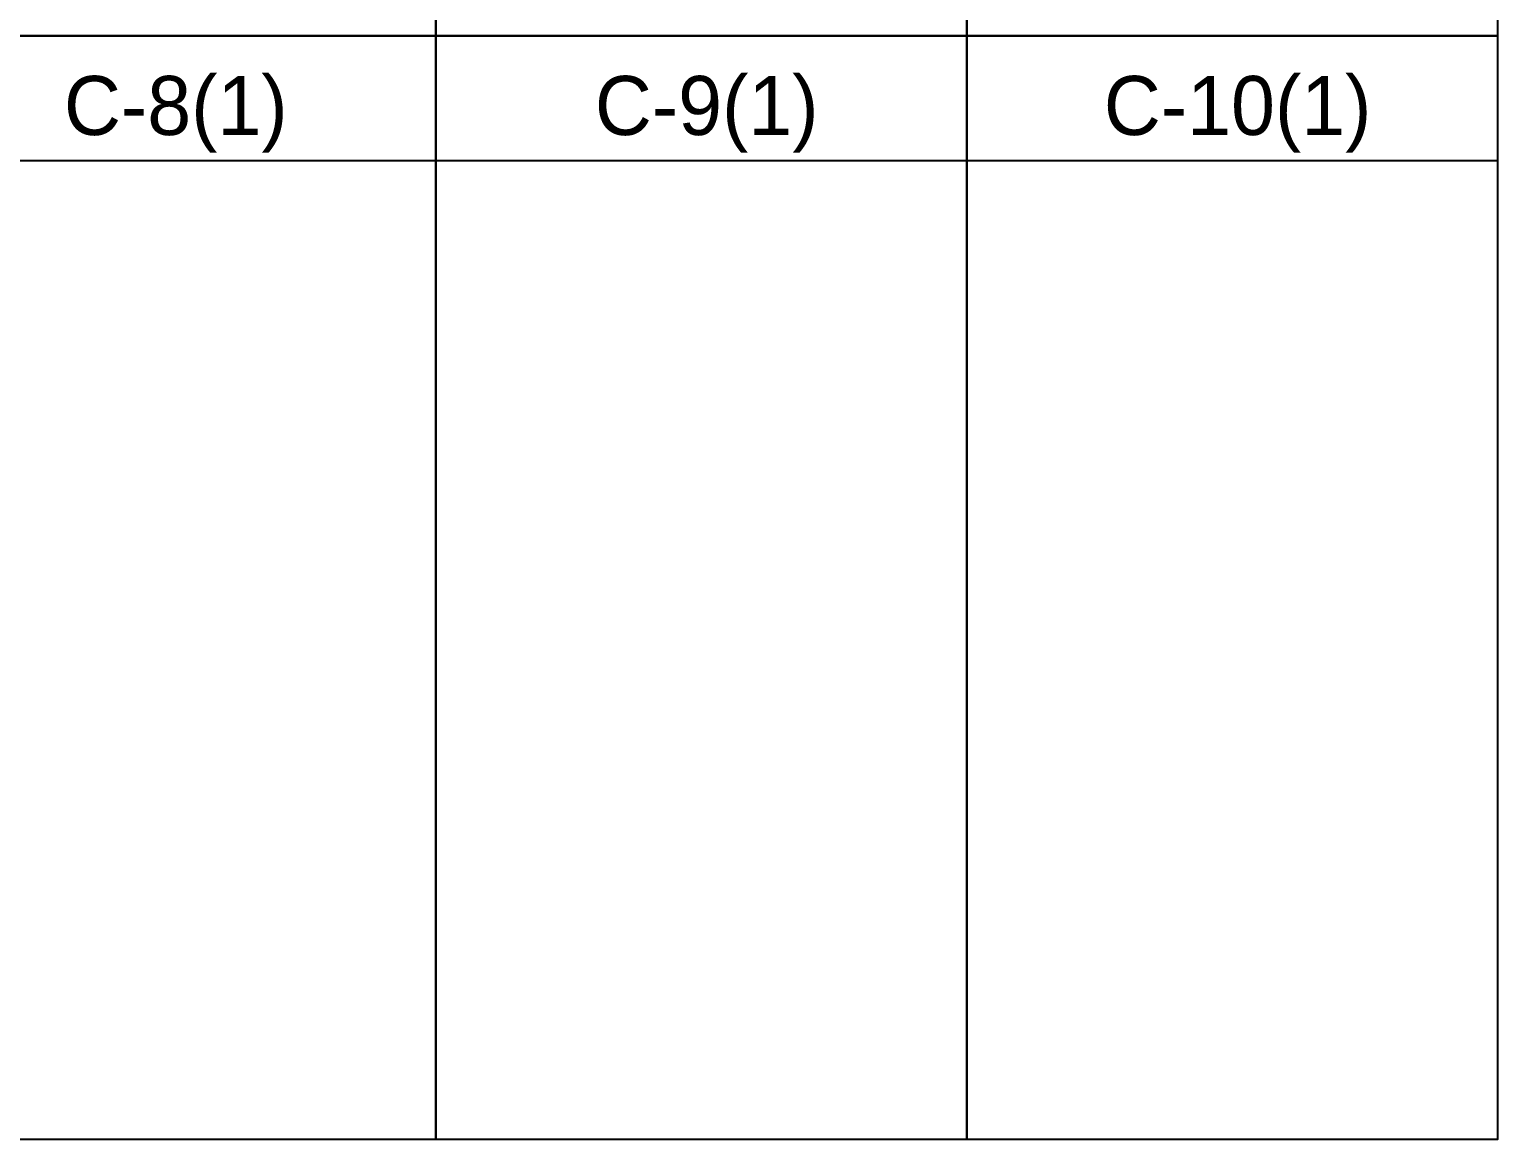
# Model space of a CAD drawing. Header units: millimetres. Extents: x 15962 to 71432, y 9666 to 72266.
# Drawn here: x 41754 to 66621, y 9666 to 28471 of the extents above; entities that cross this region are included whole.
import ezdxf
from ezdxf.enums import TextEntityAlignment as Align

# ---------------------------------------------------------------- set-up
doc = ezdxf.new("R2010")
doc.units = ezdxf.units.MM
doc.header["$LTSCALE"] = 2
doc.styles.add('Comic Sans MS', font='comic.ttf', dxfattribs={"height": 0.2})

msp = doc.modelspace()

# ---------------------------------------------------------------- linework, layer by layer
for p, q in [((39646.1348, 26249.1675), (48637.8663, 26249.1675)), ((48637.8663, 26249.1675), (57629.5979, 26249.1675)), ((57629.5979, 26249.1675), (66621.3295, 26249.1675))]:
    msp.add_line(p, q)
for points in [[(39646.1348, 47050.6489), (48637.8663, 47050.6489), (48637.8663, 28358.4557), (39646.1348, 28358.4557)], [(48637.8663, 47050.6489), (57629.5979, 47050.6489), (57629.5979, 28358.4557), (48637.8663, 28358.4557)], [(57629.5979, 47050.6489), (66621.3295, 47050.6489), (66621.3295, 28358.4557), (57629.5979, 28358.4557)], [(39646.1348, 28358.4557), (48637.8663, 28358.4557), (48637.8663, 9666.2625), (39646.1348, 9666.2625)], [(48637.8663, 28358.4557), (57629.5979, 28358.4557), (57629.5979, 9666.2625), (48637.8663, 9666.2625)], [(57629.5979, 28358.4557), (66621.3295, 28358.4557), (66621.3295, 9666.2625), (57629.5979, 9666.2625)]]:
    msp.add_lwpolyline(points, close=True)

# ---------------------------------------------------------------- texts
at = {"color": 6, "style": 'Comic Sans MS'}
for s, p in [('C-8(1)', (44234.223, 26681.411)), ('C-9(1)', (53225.9546, 26681.411)), ('C-10(1)', (62217.6861, 26681.411))]:
    msp.add_text(s, height=1000, dxfattribs=at).set_placement(p, align=Align.CENTER)

doc.saveas('drawing.dxf')
